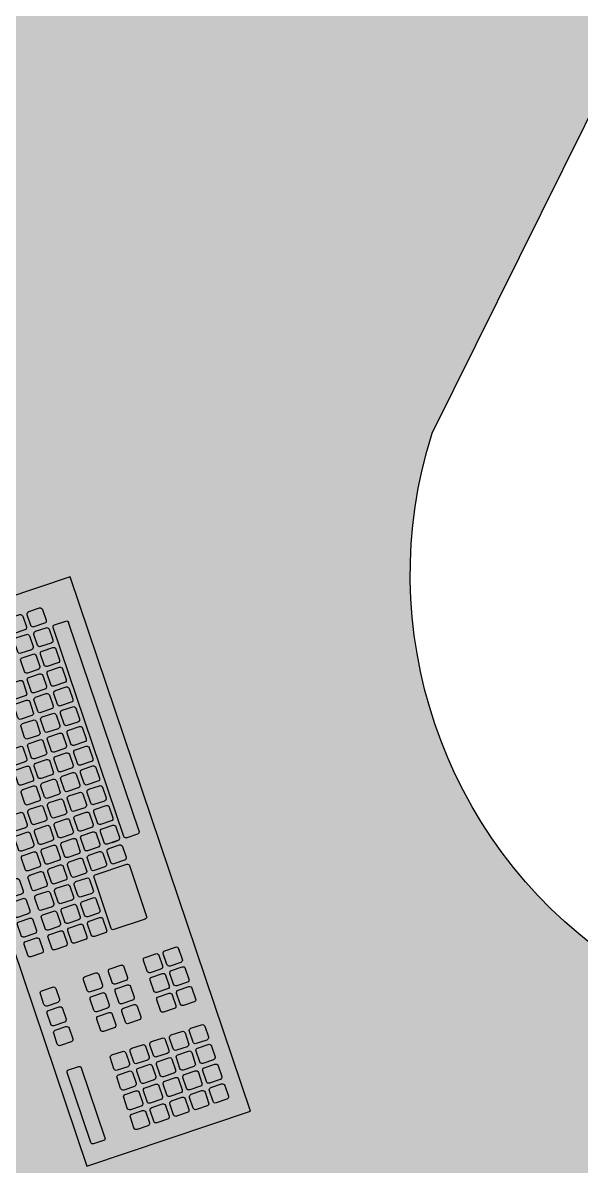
# Model space of a CAD drawing. Extents: x -15 to 8521, y -5327 to 1905.
# Drawn here: x 3940.5 to 3983.3, y -4774.5 to -4686.7 of the extents above; entities that cross this region are included whole.
import ezdxf

# ---------------------------------------------------------------- set-up
doc = ezdxf.new("R2010")
doc.units = 0
doc.layers.add('AR-EQP', color=1, linetype='Continuous')
doc.layers.add('AR-MOB', color=2, linetype='Continuous')
doc.layers.add('AR-HTC-MOB', color=253, linetype='Continuous', plot=False)

# ---------------------------------------------------------------- blocks, each defined once
blk = doc.blocks.new('COMPUTADOR')
at = {"color": 253}
for p, q in [((0.31678, 0.61519), (0.31093, 0.60935)), ((0.35914, 0.57509), (0.31904, 0.61519)), ((0.31093, 0.60708), (0.35104, 0.56698)), ((0.47119, 0.60442), (0.47424, 0.60136)), ((0.4624, 0.59563), (0.46545, 0.59257)), ((0.3533, 0.56698), (0.35914, 0.57283)), ((0.48326, 0.56837), (0.46521, 0.55032)), ((0.51464, 0.53925), (0.48552, 0.56837)), ((0.46521, 0.54806), (0.49433, 0.51894)), ((0.49659, 0.51894), (0.51464, 0.53699)), ((0.5327, 0.52759), (0.53922, 0.53412)), ((0.54149, 0.53412), (0.66115, 0.41445)), ((0.52482, 0.51971), (0.52787, 0.52277)), ((0.5327, 0.52533), (0.65236, 0.40566)), ((0.65463, 0.40566), (0.66115, 0.41219)), ((0.64675, 0.39778), (0.6498, 0.40084))]:
    blk.add_line(p, q, dxfattribs=at)
at = {"color": 1}
blk.add_lwpolyline([(0.38694, 0.70609), (0.69304, 0.39999), (0.59932, 0.30627), (0.29322, 0.61237)], close=True, dxfattribs=at)
at = {"color": 253}
for points in [[(0.38971, 0.67095), (0.39583, 0.67706, 0.414214), (0.39583, 0.67974), (0.38971, 0.68585, 0.414214), (0.38703, 0.68585), (0.38092, 0.67974, 0.414214), (0.38092, 0.67706), (0.38704, 0.67095, 0.414214)], [(0.3784, 0.65964), (0.38451, 0.66575, 0.414214), (0.38451, 0.66842), (0.3784, 0.67454, 0.414214), (0.37572, 0.67454), (0.36961, 0.66843, 0.414214), (0.36961, 0.66575), (0.37572, 0.65964, 0.414214)], [(0.40103, 0.65964), (0.40714, 0.66575, 0.414214), (0.40714, 0.66842), (0.40102, 0.67454, 0.414214), (0.39835, 0.67454), (0.39224, 0.66843, 0.414214), (0.39224, 0.66575), (0.39835, 0.65964, 0.414214)], [(0.36709, 0.64832), (0.3732, 0.65443, 0.414214), (0.3732, 0.65711), (0.36708, 0.66323, 0.414214), (0.36441, 0.66323), (0.35829, 0.65711, 0.414214), (0.35829, 0.65444), (0.36441, 0.64832, 0.414214)], [(0.38971, 0.64832), (0.39583, 0.65443, 0.414214), (0.39583, 0.65711), (0.38971, 0.66323, 0.414214), (0.38703, 0.66323), (0.38092, 0.65711, 0.414214), (0.38092, 0.65444), (0.38704, 0.64832, 0.414214)], [(0.41234, 0.64832), (0.41845, 0.65443, 0.414214), (0.41845, 0.65711), (0.41234, 0.66323, 0.414214), (0.40966, 0.66323), (0.40355, 0.65711, 0.414214), (0.40355, 0.65444), (0.40966, 0.64832, 0.414214)], [(0.35577, 0.63701), (0.36189, 0.64312, 0.414214), (0.36189, 0.6458), (0.35577, 0.65191, 0.414214), (0.35309, 0.65191), (0.34698, 0.6458, 0.414214), (0.34698, 0.64312), (0.3531, 0.63701, 0.414214)], [(0.3784, 0.63701), (0.38451, 0.64312, 0.414214), (0.38451, 0.6458), (0.3784, 0.65191, 0.414214), (0.37572, 0.65191), (0.36961, 0.6458, 0.414214), (0.36961, 0.64312), (0.37572, 0.63701, 0.414214)], [(0.40103, 0.63701), (0.40714, 0.64312, 0.414214), (0.40714, 0.6458), (0.40102, 0.65191, 0.414214), (0.39835, 0.65191), (0.39224, 0.6458, 0.414214), (0.39224, 0.64312), (0.39835, 0.63701, 0.414214)], [(0.42366, 0.63701), (0.42977, 0.64312, 0.414214), (0.42977, 0.6458), (0.42365, 0.65191, 0.414214), (0.42097, 0.65191), (0.41486, 0.6458, 0.414214), (0.41486, 0.64312), (0.42098, 0.63701, 0.414214)], [(0.34446, 0.62569), (0.35057, 0.63181, 0.414214), (0.35057, 0.63448), (0.34446, 0.6406, 0.414214), (0.34178, 0.6406), (0.33567, 0.63449, 0.414214), (0.33567, 0.63181), (0.34178, 0.62569, 0.414214)], [(0.36709, 0.62569), (0.3732, 0.63181, 0.414214), (0.3732, 0.63448), (0.36708, 0.6406, 0.414214), (0.36441, 0.6406), (0.35829, 0.63449, 0.414214), (0.35829, 0.63181), (0.36441, 0.62569, 0.414214)], [(0.38971, 0.62569), (0.39583, 0.63181, 0.414214), (0.39583, 0.63448), (0.38971, 0.6406, 0.414214), (0.38703, 0.6406), (0.38092, 0.63449, 0.414214), (0.38092, 0.63181), (0.38704, 0.62569, 0.414214)], [(0.41234, 0.62569), (0.41845, 0.63181, 0.414214), (0.41845, 0.63448), (0.41234, 0.6406, 0.414214), (0.40966, 0.6406), (0.40355, 0.63449, 0.414214), (0.40355, 0.63181), (0.40966, 0.62569, 0.414214)], [(0.35577, 0.61438), (0.36189, 0.62049, 0.414214), (0.36189, 0.62317), (0.35577, 0.62929, 0.414214), (0.35309, 0.62929), (0.34698, 0.62317, 0.414214), (0.34698, 0.6205), (0.3531, 0.61438, 0.414214)], [(0.3784, 0.61438), (0.38451, 0.62049, 0.414214), (0.38451, 0.62317), (0.3784, 0.62929, 0.414214), (0.37572, 0.62929), (0.36961, 0.62317, 0.414214), (0.36961, 0.6205), (0.37572, 0.61438, 0.414214)], [(0.40103, 0.61438), (0.40714, 0.62049, 0.414214), (0.40714, 0.62317), (0.40102, 0.62929, 0.414214), (0.39835, 0.62929), (0.39224, 0.62317, 0.414214), (0.39224, 0.6205), (0.39835, 0.61438, 0.414214)], [(0.4455, 0.6152), (0.45162, 0.62131, 0.414214), (0.45162, 0.62399), (0.4455, 0.6301, 0.414214), (0.44282, 0.6301), (0.43671, 0.62399, 0.414214), (0.43671, 0.62131), (0.44283, 0.6152, 0.414214)], [(0.36709, 0.60307), (0.3732, 0.60918, 0.414214), (0.3732, 0.61186), (0.36708, 0.61797, 0.414214), (0.36441, 0.61797), (0.35829, 0.61186, 0.414214), (0.35829, 0.60918), (0.36441, 0.60307, 0.414214)], [(0.38971, 0.60307), (0.39583, 0.60918, 0.414214), (0.39583, 0.61186), (0.38971, 0.61797, 0.414214), (0.38703, 0.61797), (0.38092, 0.61186, 0.414214), (0.38092, 0.60918), (0.38704, 0.60307, 0.414214)], [(0.43419, 0.60388), (0.4403, 0.61, 0.414214), (0.4403, 0.61267), (0.43419, 0.61879, 0.414214), (0.43151, 0.61879), (0.4254, 0.61268, 0.414214), (0.4254, 0.61), (0.43151, 0.60388, 0.414214)], [(0.45682, 0.60388), (0.46293, 0.61, 0.414214), (0.46293, 0.61267), (0.45681, 0.61879, 0.414214), (0.45414, 0.61879), (0.44803, 0.61268, 0.414214), (0.44803, 0.61), (0.45414, 0.60388, 0.414214)], [(0.3784, 0.59175), (0.38451, 0.59787, 0.414214), (0.38451, 0.60054), (0.3784, 0.60666, 0.414214), (0.37572, 0.60666), (0.36961, 0.60055, 0.414214), (0.36961, 0.59787), (0.37572, 0.59175, 0.414214)], [(0.4455, 0.59257), (0.45162, 0.59868, 0.414214), (0.45162, 0.60136), (0.4455, 0.60748, 0.414214), (0.44282, 0.60748), (0.43671, 0.60136, 0.414214), (0.43671, 0.59869), (0.44283, 0.59257, 0.414214)], [(0.46813, 0.59257), (0.47424, 0.59868, 0.414214), (0.47424, 0.60136), (0.46813, 0.60748, 0.414214), (0.46545, 0.60748), (0.45934, 0.60136, 0.414214), (0.45934, 0.59869), (0.46545, 0.59257, 0.414214)], [(0.41441, 0.5837), (0.42052, 0.58981, 0.414214), (0.42052, 0.59249), (0.4144, 0.5986, 0.414214), (0.41173, 0.5986), (0.40561, 0.59249, 0.414214), (0.40561, 0.58981), (0.41173, 0.5837, 0.414214)], [(0.45682, 0.58126), (0.46293, 0.58737, 0.414214), (0.46293, 0.59005), (0.45681, 0.59616, 0.414214), (0.45414, 0.59616), (0.44803, 0.59005, 0.414214), (0.44803, 0.58737), (0.45414, 0.58126, 0.414214)], [(0.40049, 0.56918), (0.4066, 0.57529, 0.414214), (0.4066, 0.57797), (0.40049, 0.58409, 0.414214), (0.39781, 0.58409), (0.3917, 0.57797, 0.414214), (0.3917, 0.5753), (0.39781, 0.56918, 0.414214)], [(0.42572, 0.57238), (0.43183, 0.5785, 0.414214), (0.43183, 0.58117), (0.42572, 0.58729, 0.414214), (0.42304, 0.58729), (0.41693, 0.58118, 0.414214), (0.41693, 0.5785), (0.42304, 0.57238, 0.414214)], [(0.4118, 0.55787), (0.41792, 0.56398, 0.414214), (0.41792, 0.56666), (0.4118, 0.57277, 0.414214), (0.40912, 0.57277), (0.40301, 0.56666, 0.414214), (0.40301, 0.56398), (0.40913, 0.55787, 0.414214)], [(0.43703, 0.56107), (0.44315, 0.56718, 0.414214), (0.44315, 0.56986), (0.43703, 0.57597, 0.414214), (0.43435, 0.57597), (0.42824, 0.56986, 0.414214), (0.42824, 0.56718), (0.43436, 0.56107, 0.414214)], [(0.42312, 0.54655), (0.42923, 0.55267, 0.414214), (0.42923, 0.55534), (0.42311, 0.56146, 0.414214), (0.42044, 0.56146), (0.41432, 0.55535, 0.414214), (0.41432, 0.55267), (0.42044, 0.54655, 0.414214)], [(0.37611, 0.54436), (0.38222, 0.55048, 0.414214), (0.38222, 0.55315), (0.3761, 0.55927, 0.414214), (0.37343, 0.55927), (0.36731, 0.55316, 0.414214), (0.36731, 0.55048), (0.37343, 0.54436, 0.414214)], [(0.38742, 0.53305), (0.39353, 0.53916, 0.414214), (0.39353, 0.54184), (0.38742, 0.54795, 0.414214), (0.38474, 0.54795), (0.37863, 0.54184, 0.414214), (0.37863, 0.53917), (0.38474, 0.53305, 0.414214)], [(0.46267, 0.53049), (0.46879, 0.53661, 0.414214), (0.46879, 0.53928), (0.46267, 0.5454, 0.414214), (0.45999, 0.5454), (0.45388, 0.53929, 0.414214), (0.45388, 0.53661), (0.46, 0.53049, 0.414214)], [(0.39873, 0.52174), (0.40485, 0.52785, 0.414214), (0.40485, 0.53053), (0.39873, 0.53664, 0.414214), (0.39605, 0.53664), (0.38994, 0.53053, 0.414214), (0.38994, 0.52785), (0.39606, 0.52174, 0.414214)], [(0.45136, 0.51918), (0.45747, 0.52529, 0.414214), (0.45747, 0.52797), (0.45136, 0.53408, 0.414214), (0.44868, 0.53408), (0.44257, 0.52797, 0.414214), (0.44257, 0.5253), (0.44868, 0.51918, 0.414214)], [(0.47399, 0.51918), (0.4801, 0.52529, 0.414214), (0.4801, 0.52797), (0.47398, 0.53408, 0.414214), (0.47131, 0.53408), (0.46519, 0.52797, 0.414214), (0.46519, 0.5253), (0.47131, 0.51918, 0.414214)], [(0.51924, 0.51918), (0.52535, 0.52529, 0.414214), (0.52535, 0.52797), (0.51924, 0.53408, 0.414214), (0.51656, 0.53408), (0.51045, 0.52797, 0.414214), (0.51045, 0.5253), (0.51656, 0.51918, 0.414214)], [(0.44005, 0.50787), (0.44616, 0.51398, 0.414214), (0.44616, 0.51665), (0.44004, 0.52277, 0.414214), (0.43737, 0.52277), (0.43125, 0.51666, 0.414214), (0.43125, 0.51398), (0.43737, 0.50787, 0.414214)], [(0.46267, 0.50787), (0.46879, 0.51398, 0.414214), (0.46879, 0.51665), (0.46267, 0.52277, 0.414214), (0.45999, 0.52277), (0.45388, 0.51666, 0.414214), (0.45388, 0.51398), (0.46, 0.50787, 0.414214)], [(0.4853, 0.50787), (0.49141, 0.51398, 0.414214), (0.49141, 0.51665), (0.4853, 0.52277, 0.414214), (0.48262, 0.52277), (0.47651, 0.51666, 0.414214), (0.47651, 0.51398), (0.48262, 0.50787, 0.414214)], [(0.50793, 0.50787), (0.51404, 0.51398, 0.414214), (0.51404, 0.51665), (0.50792, 0.52277, 0.414214), (0.50525, 0.52277), (0.49914, 0.51666, 0.414214), (0.49914, 0.51398), (0.50525, 0.50787, 0.414214)], [(0.53056, 0.50787), (0.53667, 0.51398, 0.414214), (0.53667, 0.51665), (0.53055, 0.52277, 0.414214), (0.52787, 0.52277), (0.52176, 0.51666, 0.414214), (0.52176, 0.51398), (0.52788, 0.50787, 0.414214)], [(0.42704, 0.49381), (0.43315, 0.49993, 0.414214), (0.43315, 0.5026), (0.42704, 0.50872, 0.414214), (0.42436, 0.50872), (0.41825, 0.50261, 0.414214), (0.41825, 0.49993), (0.42436, 0.49381, 0.414214)], [(0.45136, 0.49655), (0.45747, 0.50266, 0.414214), (0.45747, 0.50534), (0.45136, 0.51146, 0.414214), (0.44868, 0.51146), (0.44257, 0.50534, 0.414214), (0.44257, 0.50267), (0.44868, 0.49655, 0.414214)], [(0.47399, 0.49655), (0.4801, 0.50266, 0.414214), (0.4801, 0.50534), (0.47398, 0.51146, 0.414214), (0.47131, 0.51146), (0.46519, 0.50534, 0.414214), (0.46519, 0.50267), (0.47131, 0.49655, 0.414214)], [(0.49661, 0.49655), (0.50273, 0.50266, 0.414214), (0.50273, 0.50534), (0.49661, 0.51146, 0.414214), (0.49393, 0.51146), (0.48782, 0.50534, 0.414214), (0.48782, 0.50267), (0.49394, 0.49655, 0.414214)], [(0.51924, 0.49655), (0.52535, 0.50266, 0.414214), (0.52535, 0.50534), (0.51924, 0.51146, 0.414214), (0.51656, 0.51146), (0.51045, 0.50534, 0.414214), (0.51045, 0.50267), (0.51656, 0.49655, 0.414214)], [(0.54187, 0.49655), (0.54798, 0.50266, 0.414214), (0.54798, 0.50534), (0.54187, 0.51146, 0.414214), (0.53919, 0.51146), (0.53308, 0.50534, 0.414214), (0.53308, 0.50267), (0.53919, 0.49655, 0.414214)], [(0.46267, 0.48524), (0.46879, 0.49135, 0.414214), (0.46879, 0.49403), (0.46267, 0.50014, 0.414214), (0.45999, 0.50014), (0.45388, 0.49403, 0.414214), (0.45388, 0.49135), (0.46, 0.48524, 0.414214)], [(0.4853, 0.48524), (0.49141, 0.49135, 0.414214), (0.49141, 0.49403), (0.4853, 0.50014, 0.414214), (0.48262, 0.50014), (0.47651, 0.49403, 0.414214), (0.47651, 0.49135), (0.48262, 0.48524, 0.414214)], [(0.50793, 0.48524), (0.51404, 0.49135, 0.414214), (0.51404, 0.49403), (0.50792, 0.50014, 0.414214), (0.50525, 0.50014), (0.49914, 0.49403, 0.414214), (0.49914, 0.49135), (0.50525, 0.48524, 0.414214)], [(0.53056, 0.48524), (0.53667, 0.49135, 0.414214), (0.53667, 0.49403), (0.53055, 0.50014, 0.414214), (0.52787, 0.50014), (0.52176, 0.49403, 0.414214), (0.52176, 0.49135), (0.52788, 0.48524, 0.414214)], [(0.55318, 0.48524), (0.55929, 0.49135, 0.414214), (0.55929, 0.49403), (0.55318, 0.50014, 0.414214), (0.5505, 0.50014), (0.54439, 0.49403, 0.414214), (0.54439, 0.49135), (0.55051, 0.48524, 0.414214)], [(0.43835, 0.4825), (0.44447, 0.48861, 0.414214), (0.44447, 0.49129), (0.43835, 0.4974, 0.414214), (0.43567, 0.4974), (0.42956, 0.49129, 0.414214), (0.42956, 0.48862), (0.43568, 0.4825, 0.414214)], [(0.44967, 0.47119), (0.45578, 0.4773, 0.414214), (0.45578, 0.47998), (0.44966, 0.48609, 0.414214), (0.44699, 0.48609), (0.44087, 0.47998, 0.414214), (0.44087, 0.4773), (0.44699, 0.47119, 0.414214)], [(0.47399, 0.47392), (0.4801, 0.48004, 0.414214), (0.4801, 0.48271), (0.47398, 0.48883, 0.414214), (0.47131, 0.48883), (0.46519, 0.48272, 0.414214), (0.46519, 0.48004), (0.47131, 0.47392, 0.414214)], [(0.49661, 0.47392), (0.50273, 0.48004, 0.414214), (0.50273, 0.48271), (0.49661, 0.48883, 0.414214), (0.49393, 0.48883), (0.48782, 0.48272, 0.414214), (0.48782, 0.48004), (0.49394, 0.47392, 0.414214)], [(0.51924, 0.47392), (0.52535, 0.48004, 0.414214), (0.52535, 0.48271), (0.51924, 0.48883, 0.414214), (0.51656, 0.48883), (0.51045, 0.48272, 0.414214), (0.51045, 0.48004), (0.51656, 0.47392, 0.414214)], [(0.54187, 0.47392), (0.54798, 0.48004, 0.414214), (0.54798, 0.48271), (0.54187, 0.48883, 0.414214), (0.53919, 0.48883), (0.53308, 0.48272, 0.414214), (0.53308, 0.48004), (0.53919, 0.47392, 0.414214)], [(0.5645, 0.47392), (0.57061, 0.48004, 0.414214), (0.57061, 0.48271), (0.56449, 0.48883, 0.414214), (0.56182, 0.48883), (0.5557, 0.48272, 0.414214), (0.5557, 0.48004), (0.56182, 0.47392, 0.414214)], [(0.46098, 0.45987), (0.46709, 0.46598, 0.414214), (0.46709, 0.46866), (0.46098, 0.47478, 0.414214), (0.4583, 0.47478), (0.45219, 0.46866, 0.414214), (0.45219, 0.46599), (0.4583, 0.45987, 0.414214)], [(0.4853, 0.46261), (0.49141, 0.46872, 0.414214), (0.49141, 0.4714), (0.4853, 0.47752, 0.414214), (0.48262, 0.47752), (0.47651, 0.4714, 0.414214), (0.47651, 0.46873), (0.48262, 0.46261, 0.414214)], [(0.50793, 0.46261), (0.51404, 0.46872, 0.414214), (0.51404, 0.4714), (0.50792, 0.47752, 0.414214), (0.50525, 0.47752), (0.49914, 0.4714, 0.414214), (0.49914, 0.46873), (0.50525, 0.46261, 0.414214)], [(0.53056, 0.46261), (0.53667, 0.46872, 0.414214), (0.53667, 0.4714), (0.53055, 0.47752, 0.414214), (0.52787, 0.47752), (0.52176, 0.4714, 0.414214), (0.52176, 0.46873), (0.52788, 0.46261, 0.414214)], [(0.55318, 0.46261), (0.55929, 0.46872, 0.414214), (0.55929, 0.4714), (0.55318, 0.47752, 0.414214), (0.5505, 0.47752), (0.54439, 0.4714, 0.414214), (0.54439, 0.46873), (0.55051, 0.46261, 0.414214)], [(0.57581, 0.46261), (0.58192, 0.46872, 0.414214), (0.58192, 0.4714), (0.57581, 0.47752, 0.414214), (0.57313, 0.47752), (0.56702, 0.4714, 0.414214), (0.56702, 0.46873), (0.57313, 0.46261, 0.414214)], [(0.49661, 0.4513), (0.50273, 0.45741, 0.414214), (0.50273, 0.46009), (0.49661, 0.4662, 0.414214), (0.49393, 0.4662), (0.48782, 0.46009, 0.414214), (0.48782, 0.45741), (0.49394, 0.4513, 0.414214)], [(0.51924, 0.4513), (0.52535, 0.45741, 0.414214), (0.52535, 0.46009), (0.51924, 0.4662, 0.414214), (0.51656, 0.4662), (0.51045, 0.46009, 0.414214), (0.51045, 0.45741), (0.51656, 0.4513, 0.414214)], [(0.54187, 0.4513), (0.54798, 0.45741, 0.414214), (0.54798, 0.46009), (0.54187, 0.4662, 0.414214), (0.53919, 0.4662), (0.53308, 0.46009, 0.414214), (0.53308, 0.45741), (0.53919, 0.4513, 0.414214)], [(0.5645, 0.4513), (0.57061, 0.45741, 0.414214), (0.57061, 0.46009), (0.56449, 0.4662, 0.414214), (0.56182, 0.4662), (0.5557, 0.46009, 0.414214), (0.5557, 0.45741), (0.56182, 0.4513, 0.414214)], [(0.58712, 0.4513), (0.59324, 0.45741, 0.414214), (0.59324, 0.46009), (0.58712, 0.4662, 0.414214), (0.58444, 0.4662), (0.57833, 0.46009, 0.414214), (0.57833, 0.45741), (0.58445, 0.4513, 0.414214)], [(0.50793, 0.43998), (0.51404, 0.4461, 0.414214), (0.51404, 0.44877), (0.50792, 0.45489, 0.414214), (0.50525, 0.45489), (0.49914, 0.44878, 0.414214), (0.49914, 0.4461), (0.50525, 0.43998, 0.414214)], [(0.53056, 0.43998), (0.53667, 0.4461, 0.414214), (0.53667, 0.44877), (0.53055, 0.45489, 0.414214), (0.52787, 0.45489), (0.52176, 0.44878, 0.414214), (0.52176, 0.4461), (0.52788, 0.43998, 0.414214)], [(0.55318, 0.43998), (0.55929, 0.4461, 0.414214), (0.55929, 0.44877), (0.55318, 0.45489, 0.414214), (0.5505, 0.45489), (0.54439, 0.44878, 0.414214), (0.54439, 0.4461), (0.55051, 0.43998, 0.414214)], [(0.57581, 0.43998), (0.58192, 0.4461, 0.414214), (0.58192, 0.44877), (0.57581, 0.45489, 0.414214), (0.57313, 0.45489), (0.56702, 0.44878, 0.414214), (0.56702, 0.4461), (0.57313, 0.43998, 0.414214)], [(0.59844, 0.43998), (0.60455, 0.4461, 0.414214), (0.60455, 0.44877), (0.59843, 0.45489, 0.414214), (0.59576, 0.45489), (0.58965, 0.44878, 0.414214), (0.58965, 0.4461), (0.59576, 0.43998, 0.414214)], [(0.54187, 0.42867), (0.54798, 0.43478, 0.414214), (0.54798, 0.43746), (0.54187, 0.44357, 0.414214), (0.53919, 0.44357), (0.53308, 0.43746, 0.414214), (0.53308, 0.43479), (0.53919, 0.42867, 0.414214)], [(0.5645, 0.42867), (0.57061, 0.43478, 0.414214), (0.57061, 0.43746), (0.56449, 0.44357, 0.414214), (0.56182, 0.44357), (0.5557, 0.43746, 0.414214), (0.5557, 0.43479), (0.56182, 0.42867, 0.414214)], [(0.58712, 0.42867), (0.59324, 0.43478, 0.414214), (0.59324, 0.43746), (0.58712, 0.44357, 0.414214), (0.58444, 0.44357), (0.57833, 0.43746, 0.414214), (0.57833, 0.43479), (0.58445, 0.42867, 0.414214)], [(0.60975, 0.42867), (0.61586, 0.43478, 0.414214), (0.61586, 0.43746), (0.60975, 0.44357, 0.414214), (0.60707, 0.44357), (0.60096, 0.43746, 0.414214), (0.60096, 0.43479), (0.60707, 0.42867, 0.414214)], [(0.55318, 0.41736), (0.55929, 0.42347, 0.414214), (0.55929, 0.42615), (0.55318, 0.43226, 0.414214), (0.5505, 0.43226), (0.54439, 0.42615, 0.414214), (0.54439, 0.42347), (0.55051, 0.41736, 0.414214)], [(0.57581, 0.41736), (0.58192, 0.42347, 0.414214), (0.58192, 0.42615), (0.57581, 0.43226, 0.414214), (0.57313, 0.43226), (0.56702, 0.42615, 0.414214), (0.56702, 0.42347), (0.57313, 0.41736, 0.414214)], [(0.59844, 0.41736), (0.60455, 0.42347, 0.414214), (0.60455, 0.42615), (0.59843, 0.43226, 0.414214), (0.59576, 0.43226), (0.58965, 0.42615, 0.414214), (0.58965, 0.42347), (0.59576, 0.41736, 0.414214)], [(0.62106, 0.41736), (0.62718, 0.42347, 0.414214), (0.62718, 0.42615), (0.62106, 0.43226, 0.414214), (0.61838, 0.43226), (0.61227, 0.42615, 0.414214), (0.61227, 0.42347), (0.61839, 0.41736, 0.414214)], [(0.58712, 0.40604), (0.59324, 0.41215, 0.414214), (0.59324, 0.41483), (0.58712, 0.42095, 0.414214), (0.58444, 0.42095), (0.57833, 0.41483, 0.414214), (0.57833, 0.41216), (0.58445, 0.40604, 0.414214)], [(0.60975, 0.40604), (0.61586, 0.41215, 0.414214), (0.61586, 0.41483), (0.60975, 0.42095, 0.414214), (0.60707, 0.42095), (0.60096, 0.41483, 0.414214), (0.60096, 0.41216), (0.60707, 0.40604, 0.414214)], [(0.63238, 0.40604), (0.63849, 0.41215, 0.414214), (0.63849, 0.41483), (0.63238, 0.42095, 0.414214), (0.6297, 0.42095), (0.62359, 0.41483, 0.414214), (0.62359, 0.41216), (0.6297, 0.40604, 0.414214)], [(0.59844, 0.39473), (0.60455, 0.40084, 0.414214), (0.60455, 0.40352), (0.59843, 0.40963, 0.414214), (0.59576, 0.40963), (0.58965, 0.40352, 0.414214), (0.58965, 0.40084), (0.59576, 0.39473, 0.414214)], [(0.62106, 0.39473), (0.62718, 0.40084, 0.414214), (0.62718, 0.40352), (0.62106, 0.40963, 0.414214), (0.61838, 0.40963), (0.61227, 0.40352, 0.414214), (0.61227, 0.40084), (0.61839, 0.39473, 0.414214)], [(0.64369, 0.39473), (0.6498, 0.40084, 0.414214), (0.6498, 0.40352), (0.64369, 0.40963, 0.414214), (0.64101, 0.40963), (0.6349, 0.40352, 0.414214), (0.6349, 0.40084), (0.64102, 0.39473, 0.414214)], [(0.63238, 0.38342), (0.63849, 0.38953, 0.414214), (0.63849, 0.3922), (0.63238, 0.39832, 0.414214), (0.6297, 0.39832), (0.62359, 0.39221, 0.414214), (0.62359, 0.38953), (0.6297, 0.38342, 0.414214)], [(0.65501, 0.38342), (0.66112, 0.38953, 0.414214), (0.66112, 0.3922), (0.655, 0.39832, 0.414214), (0.65233, 0.39832), (0.64621, 0.39221, 0.414214), (0.64621, 0.38953), (0.65233, 0.38342, 0.414214)], [(0.64369, 0.3721), (0.6498, 0.37821, 0.414214), (0.6498, 0.38089), (0.64369, 0.38701, 0.414214), (0.64101, 0.38701), (0.6349, 0.38089, 0.414214), (0.6349, 0.37822), (0.64102, 0.3721, 0.414214)]]:
    blk.add_lwpolyline(points, format="xyb", close=True, dxfattribs=at)
for centre, start, end in [((0.31791, 0.61406), 45, 135), ((0.31207, 0.60822), 135, 225), ((0.35801, 0.57396), 315, 45), ((0.35217, 0.56811), 225, 315), ((0.48439, 0.56724), 45, 135), ((0.46634, 0.54919), 135, 225), ((0.5135, 0.53812), 315, 45), ((0.53383, 0.52646), 135, 225), ((0.54035, 0.53299), 45, 135), ((0.49546, 0.52007), 225, 315), ((0.66002, 0.41332), 315, 45), ((0.65349, 0.40679), 225, 315)]:
    blk.add_arc(centre, 0.0016, start, end, dxfattribs=at)
blk = doc.blocks.new('EST-2')
at = {"layer": 'AR-HTC-MOB'}
h = blk.add_hatch(color=256, dxfattribs=at)
h.dxf.hatch_style = 1
h.paths.add_polyline_path([(1.40018, -0.00039), (1.50018, -0.00022), (1.50018, 0.0999), (1.40001, 0.09991)])
h.paths.add_polyline_path([(0.50008, 0.69994), (0.00008, 0.7), (0, 0.1), (1.40001, 0.09991), (1.40001, 0.09991), (1.40018, 1.4999), (0.80018, 1.4999), (0.80012, 0.9999, -0.326785)])
h.paths.add_polyline_path([(1.36022, 0.16512, -1), (1.31022, 0.16512, -1)], flags=16)
h.paths.add_polyline_path([(1.31854, 1.4259, -1), (1.36854, 1.4259, -1)], flags=16)
h.paths.add_polyline_path([(0.09861, 0.16334, -1), (0.04861, 0.16334, -1)], flags=16)
h.paths.add_polyline_path([(2.10012, 0.9999), (2.10018, 1.4999), (1.50018, 1.4999), (1.50018, 0.0999), (2.9, 0.0998), (2.90008, 0.6998), (2.40008, 0.69986, -0.326785)])
h.paths.add_polyline_path([(1.58982, 0.16509, -1), (1.53982, 0.16509, -1)], flags=16)
h.paths.add_polyline_path([(2.851, 0.168, -1), (2.801, 0.168, -1)], flags=16)
h.paths.add_polyline_path([(1.52911, 1.42625, -1), (1.57911, 1.42625, -1)], flags=16)
h.paths.add_polyline_path([(1.40009, 0.79991), (1.50018, 0.7999), (1.50018, 1.4999), (1.40018, 1.4999)])
h.paths.add_polyline_path([(1.40001, 0.09991), (1.50018, 0.0999), (1.50018, 0.7999), (1.40009, 0.79991)])
h.paths.add_polyline_path([(2.2, 0.09985), (2.19999, -0.00015), (2.89999, -0.0002), (2.9, 0.0998)])
h.paths.add_polyline_path([(2.19999, -0.00015), (2.2, 0.09985), (1.50018, 0.0999), (1.50018, -0.0001)])
h.paths.add_polyline_path([(0.70009, 0.09995), (0.70008, -0.00005), (1.40018, -0.00009), (1.40001, 0.09991)])
h.paths.add_polyline_path([(0.00001, 0.1), (0, 0), (0.70008, -0.00005), (0.70009, 0.09995)])
at = {"color": 0}
blk.add_line((2.40008, 0.69986), (2.90008, 0.6998), dxfattribs=at)
blk.add_arc((2.45513, 1.05486), 0.35924, 188.79933, 261.18575, dxfattribs=at)
at = {"layer": 'AR-EQP'}
blk.add_blockref('COMPUTADOR', (1.485, 0.09995), dxfattribs=at)

msp = doc.modelspace()

# ---------------------------------------------------------------- block references
at = {"layer": 'AR-MOB', "xscale": -100, "yscale": 100, "zscale": 100, "rotation": 243.6331207339299}
msp.add_blockref('EST-2', (3802.617, -4902.167), dxfattribs=at)

doc.saveas('drawing.dxf')
